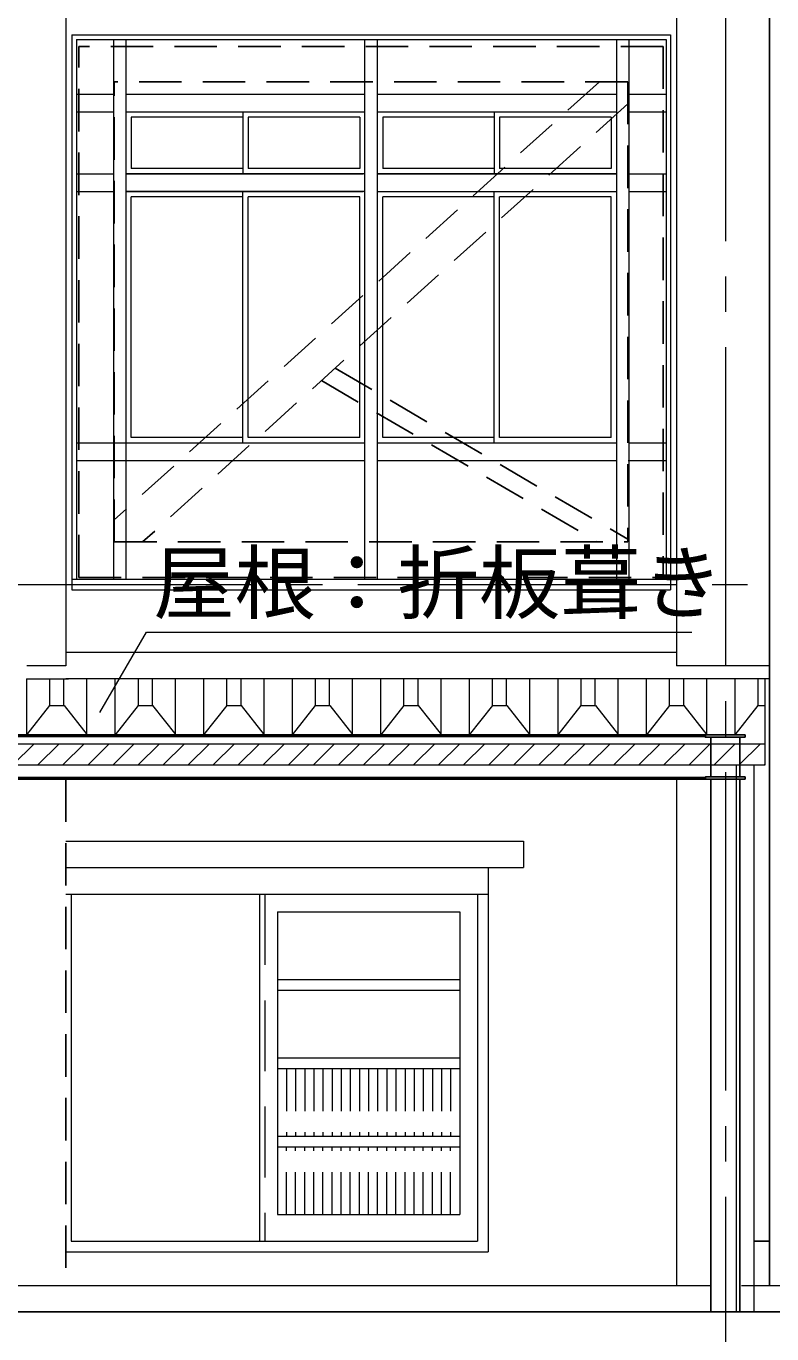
# Model space of a CAD drawing. Units: millimetres at full size, sheet at 1:200; details may follow other scales. Extents: x -55340 to 55340, y -38040 to 38040.
# Drawn here: x 20731 to 24942, y -14095 to -6706 of the extents above; entities that cross this region are included whole.
import ezdxf
from ezdxf.enums import TextEntityAlignment as Align

# ---------------------------------------------------------------- set-up
doc = ezdxf.new("R2010")
doc.units = ezdxf.units.MM
doc.header["$LTSCALE"] = 200
for name, pattern in [('CHAIN1', [8, 5, -1, 1, -1]), ('CHAIN2', [12, 9, -1, 1, -1]), ('DASHED1', [1.8, 1.2, -0.6]), ('DASHED2', [3, 2, -1])]:
    doc.linetypes.add(name, pattern=pattern)
for name, color, linetype, lineweight in [('0-1_通り芯', 3, 'Continuous', 18), ('0-2_躯体', 3, 'Continuous', 18), ('0-4_仕上', 7, 'Continuous', 18), ('0-5_建具(ｻｯｼ)', 4, 'Continuous', 9), ('0-A_寸法', 6, 'Continuous', 9), ('1-0_補助線', 2, 'DASHED1', 25), ('1-3_外壁', 2, 'Continuous', 25), ('1-4_仕上', 7, 'Continuous', 18), ('1-5_建具(ｻｯｼ)', 4, 'Continuous', 9)]:
    doc.layers.add(name, color=color, linetype=linetype, lineweight=lineweight)
doc.styles.add('ＭＳ ゴシック', font='')
doc.styles.get('ＭＳ ゴシック').set_extended_font_data('MS Gothic')

msp = doc.modelspace()

# ---------------------------------------------------------------- linework, layer by layer
at = {"layer": '0-1_通り芯', "color": 4, "linetype": 'CHAIN2', "lineweight": 9}
for p, q in [((24679.8, -1320.6), (24679.8, -13970.6)), ((24679.8, -13970.6), (24679.8, -14851.1))]:
    msp.add_line(p, q, dxfattribs=at)
at = {"layer": '0-2_躯体'}
for p, q in [((20954.8, -2670.6), (20954.8, -10319.6)), ((24404.8, -2670.6), (24404.8, -10319.6)), ((24404.8, -10961.1), (24404.8, -13820.6)), ((17210.9, -13820.6), (24596.3, -13820.6)), ((24771.5, -13820.6), (40954.8, -13820.6))]:
    msp.add_line(p, q, dxfattribs=at)
at = {"layer": '0-2_躯体', "color": 6, "lineweight": 25}
msp.add_line((24842.3, -13570.6), (24928.5, -13570.6), dxfattribs=at)
at = {"layer": '0-4_仕上'}
for p, q in [((20989.8, -6755.6), (24369.8, -6755.6)), ((20989.8, -6755.6), (20989.8, -9890.6)), ((21014.8, -6780.6), (24344.8, -6780.6)), ((21014.8, -6780.6), (21014.8, -9830.6)), ((22644.8, -9830.6), (22644.8, -6780.6)), ((22714.8, -9830.6), (22714.8, -6780.6)), ((24064.8, -6780.6), (24064.8, -9830.6)), ((24134.8, -6780.6), (24134.8, -9830.6)), ((24344.8, -6780.6), (24344.8, -7065.4)), ((24369.8, -6755.6), (24369.8, -9890.6)), ((22714.8, -9128.8), (22714.8, -7013.8)), ((21014.8, -7090.6), (21224.8, -7090.6)), ((21294.8, -7090.6), (22644.8, -7090.6)), ((22714.8, -7090.6), (24064.8, -7090.6)), ((24134.8, -7090.6), (24344.8, -7090.6)), ((24344.8, -7065.4), (24344.8, -9830.6)), ((21014.8, -7190.6), (21224.8, -7190.6)), ((21294.8, -7190.6), (22644.8, -7190.6)), ((22714.8, -7190.6), (24064.8, -7190.6)), ((24134.8, -7190.6), (24344.8, -7190.6)), ((21014.8, -7540.6), (21224.8, -7540.6)), ((21294.8, -7540.6), (22634.4, -7540.6)), ((22644.8, -7540.6), (21294.8, -7540.6)), ((22714.6, -7540.6), (24064.6, -7540.6)), ((24064.8, -7540.6), (22714.8, -7540.6)), ((24138.3, -7540.6), (24344.8, -7540.6)), ((21014.8, -7640.6), (21224.8, -7640.6)), ((21294.8, -7640.6), (22634.4, -7640.6)), ((22644.8, -7640.6), (21294.8, -7640.6)), ((22715.6, -7640.6), (24062.6, -7640.6)), ((24132.4, -7640.6), (24344.8, -7640.6)), ((21014.8, -9060.6), (22644.8, -9060.6)), ((22714.8, -9060.6), (24064.8, -9060.6)), ((24135.3, -9060.6), (24344.8, -9060.6)), ((21014.8, -9160.6), (22644.8, -9160.6)), ((22714.8, -9160.6), (24064.8, -9160.6)), ((24131.7, -9160.6), (24344.8, -9160.6)), ((20989.8, -9890.6), (24369.8, -9890.6)), ((24100.7, -9830.6), (24369.3, -9830.6))]:
    msp.add_line(p, q, dxfattribs=at)
for points in [[(21224.8, -6780.6), (21224.8, -7157.3), (21224.8, -9830.6)], [(21294.8, -6780.6), (21294.8, -7572.7), (21294.8, -7573.1), (21294.8, -9830.6)], [(20989.8, -9830.6), (21065.4, -9830.6), (24100.7, -9830.6)]]:
    msp.add_lwpolyline(points, dxfattribs=at)
at = {"layer": '0-5_建具(ｻｯｼ)'}
for p, q in [((21954.8, -7190.6), (21954.8, -7500.2)), ((21954.8, -7220.6), (21954.8, -7510.6)), ((21984.8, -7220.6), (21984.8, -7510.6)), ((22614.8, -7220.6), (22614.8, -7510.6)), ((23374.8, -7190.6), (23374.8, -7500.2)), ((24034.8, -7220.6), (23404.8, -7220.6)), ((23404.8, -7220.6), (23404.8, -7510.6)), ((21954.8, -7510.6), (21324.8, -7510.6)), ((21954.8, -7500.2), (21954.8, -7540.6)), ((22614.8, -7510.6), (21984.8, -7510.6)), ((23374.8, -7510.6), (22744.8, -7510.6)), ((23374.8, -7500.2), (23374.8, -7540.6)), ((21954.8, -7670.6), (21324.8, -7670.6)), ((21324.8, -9030.6), (21324.8, -7670.6)), ((21954.8, -8953.6), (21954.8, -7640.6)), ((21954.8, -9060.6), (21954.8, -7670.6)), ((22614.8, -7670.6), (21984.8, -7670.6)), ((21984.8, -9030.6), (21984.8, -7670.6)), ((21984.8, -8953.6), (21984.8, -7681.1)), ((22614.8, -9030.6), (22614.8, -7670.6)), ((23374.8, -7670.6), (22744.8, -7670.6)), ((22744.8, -9030.6), (22744.8, -7670.6)), ((23374.8, -9060.6), (23374.8, -7640.6)), ((24034.8, -7670.6), (23404.8, -7670.6)), ((23404.8, -9030.6), (23404.8, -7670.6)), ((24034.8, -9030.6), (24034.8, -7670.6)), ((21954.8, -9030.6), (21324.8, -9030.6)), ((23374.8, -9030.6), (22744.8, -9030.6)), ((20954.8, -11310.6), (23539.8, -11310.6)), ((23539.8, -11310.6), (23539.8, -11460.6)), ((20954.8, -11460.6), (23539.8, -11460.6)), ((23339.8, -11460.6), (23339.8, -13630.6)), ((20954.8, -11610.6), (23248.6, -11610.6)), ((20984.8, -11610.6), (20984.8, -13570.6)), ((22049.8, -11610.6), (22049.8, -13570.6)), ((23248.6, -11610.6), (23251.8, -11610.6)), ((23251.8, -11610.6), (23339.8, -11610.6)), ((23279.8, -11610.6), (23279.8, -13570.6)), ((22149.8, -11710.6), (23179.8, -11710.6)), ((22149.8, -11710.6), (22149.8, -13420.6)), ((23179.8, -11710.6), (23179.8, -13420.6)), ((22149.8, -12093.1), (23179.8, -12093.1)), ((22149.8, -12153.1), (23179.8, -12153.1)), ((22149.8, -12535.6), (23179.8, -12535.6)), ((22149.8, -12595.6), (23179.8, -12595.6)), ((22149.8, -12978.1), (23179.8, -12978.1)), ((22149.8, -13038.1), (23179.8, -13038.1)), ((22149.8, -13420.6), (23179.8, -13420.6)), ((20984.8, -13570.6), (21997.2, -13570.6)), ((21997.2, -13570.6), (23279.8, -13570.6)), ((20954.8, -13630.6), (23339.8, -13630.6))]:
    msp.add_line(p, q, dxfattribs=at)
at = {"layer": '0-5_建具(ｻｯｼ)', "linetype": 'DASHED2'}
msp.add_line((22079.8, -11610.6), (22079.8, -13570.6), dxfattribs=at)
at = {"layer": '0-5_建具(ｻｯｼ)', "linetype": 'DASHED1'}
for p, q in [((22201.3, -12595.6), (22201.3, -12978.1)), ((22252.8, -12595.6), (22252.8, -12978.1)), ((22304.3, -12595.6), (22304.3, -12978.1)), ((22355.8, -12595.6), (22355.8, -12978.1)), ((22407.3, -12595.6), (22407.3, -12978.1)), ((22458.8, -12595.6), (22458.8, -12978.1)), ((22510.3, -12595.6), (22510.3, -12978.1)), ((22561.8, -12595.6), (22561.8, -12978.1)), ((22613.3, -12595.6), (22613.3, -12978.1)), ((22664.8, -12595.6), (22664.8, -12978.1)), ((22716.3, -12595.6), (22716.3, -12978.1)), ((22767.8, -12595.6), (22767.8, -12978.1)), ((22819.3, -12595.6), (22819.3, -12978.1)), ((22870.8, -12595.6), (22870.8, -12978.1)), ((22922.3, -12595.6), (22922.3, -12978.1)), ((22973.8, -12595.6), (22973.8, -12978.1)), ((23025.3, -12595.6), (23025.3, -12978.1)), ((23076.8, -12595.6), (23076.8, -12978.1)), ((23128.3, -12595.6), (23128.3, -12978.1)), ((22201.3, -13420.6), (22201.3, -13038.1)), ((22252.8, -13420.6), (22252.8, -13038.1)), ((22304.3, -13420.6), (22304.3, -13038.1)), ((22355.8, -13420.6), (22355.8, -13038.1)), ((22407.3, -13420.6), (22407.3, -13038.1)), ((22458.8, -13420.6), (22458.8, -13038.1)), ((22510.3, -13420.6), (22510.3, -13038.1)), ((22561.8, -13420.6), (22561.8, -13038.1)), ((22613.3, -13420.6), (22613.3, -13038.1)), ((22664.8, -13420.6), (22664.8, -13038.1)), ((22716.3, -13420.6), (22716.3, -13038.1)), ((22767.8, -13420.6), (22767.8, -13038.1)), ((22819.3, -13420.6), (22819.3, -13038.1)), ((22870.8, -13420.6), (22870.8, -13038.1)), ((22922.3, -13420.6), (22922.3, -13038.1)), ((22973.8, -13420.6), (22973.8, -13038.1)), ((23025.3, -13420.6), (23025.3, -13038.1)), ((23076.8, -13420.6), (23076.8, -13038.1)), ((23128.3, -13420.6), (23128.3, -13038.1))]:
    msp.add_line(p, q, dxfattribs=at)
at = {"layer": '0-5_建具(ｻｯｼ)', "color": 2, "lineweight": 25}
msp.add_line((-50905.4, -13970.6), (50915.1, -13970.6), dxfattribs=at)
at = {"layer": '0-5_建具(ｻｯｼ)'}
for points in [[(21954.8, -7220.6), (21324.8, -7220.6), (21324.8, -7510.6)], [(22614.8, -7220.6), (21984.8, -7220.6), (21984.8, -7510.6)], [(23374.8, -7220.6), (22744.8, -7220.6), (22744.8, -7510.6)], [(24034.8, -7220.6), (24034.8, -7510.6), (23404.8, -7510.6)], [(22614.8, -9030.6), (21984.8, -9030.6), (21984.8, -8953.6)], [(24034.8, -9030.6), (23404.8, -9030.6), (23404.8, -8953.6)]]:
    msp.add_lwpolyline(points, dxfattribs=at)
at = {"layer": '0-A_寸法', "color": 4, "linetype": 'CHAIN2'}
msp.add_line((-8595.2, -9860.6), (28223.8, -9860.6), dxfattribs=at)
at = {"layer": '1-0_補助線'}
for p, q in [((24328.8, -6820.6), (21028.7, -6820.6)), ((21028.7, -9820.6), (21028.7, -6820.6)), ((24328.8, -6820.6), (24328.8, -9820.6)), ((23968.8, -7020.6), (21228.7, -9495.5)), ((24128.8, -7020.6), (21228.7, -7020.6)), ((21228.7, -9620.6), (21228.7, -7020.6)), ((24128.8, -7020.6), (24128.8, -9620.6)), ((24128.8, -7145.7), (21388.7, -9620.6)), ((22476.1, -8638.4), (24128.8, -9604.3)), ((22398.3, -8708.7), (23958.6, -9620.6)), ((21228.7, -9620.6), (24128.8, -9620.6)), ((21028.7, -9820.6), (24328.8, -9820.6))]:
    msp.add_line(p, q, dxfattribs=at)
at = {"layer": '1-3_外壁'}
for p, q in [((17017.2, -10710.6), (24792.4, -10710.6)), ((24792.4, -10723.6), (24792.4, -10710.6)), ((17242.4, -10719.6), (24567.2, -10719.6)), ((24597.2, -10947.6), (24597.2, -10723.6)), ((24597.2, -10942.6), (24597.2, -10723.6)), ((24762.4, -10947.6), (24762.4, -10723.6)), ((17017.2, -10960.6), (24792.4, -10960.6)), ((17242.4, -10951.6), (24567.2, -10951.6)), ((24597.2, -10947.5), (24597.2, -10942.6)), ((24597.2, -13970.6), (24597.2, -10960.5)), ((24762.4, -13970.6), (24762.4, -10960.7)), ((24792.4, -10947.6), (24792.4, -10960.6))]:
    msp.add_line(p, q, dxfattribs=at)
at = {"layer": '1-3_外壁', "linetype": 'DASHED1'}
msp.add_line((20954.8, -10961.8), (20954.8, -13820.6), dxfattribs=at)
at = {"layer": '1-3_外壁'}
for points in [[(24792.4, -10723.6), (24567.2, -10723.6), (24567.2, -10710.6)], [(24792.4, -10947.6), (24567.2, -10947.6), (24567.2, -10960.6)]]:
    msp.add_lwpolyline(points, dxfattribs=at)
at = {"layer": '1-4_仕上'}
for p, q in [((24404.8, -10244.6), (20954.8, -10244.6)), ((20954.8, -10319.6), (20735, -10319.6)), ((24929.8, -10319.6), (24404.8, -10319.6)), ((20732.9, -10394.6), (20970.9, -10394.6)), ((24929.8, -10394.6), (20954.8, -10394.6)), ((20863.9, -10544.6), (20733.7, -10710.9)), ((20863.9, -10544.6), (20904.8, -10544.6)), ((20904.8, -10544.6), (20945.6, -10544.6)), ((20945.6, -10544.6), (21075.9, -10710.9)), ((21363.9, -10544.6), (21233.7, -10710.9)), ((21363.9, -10544.6), (21404.8, -10544.6)), ((21404.8, -10544.6), (21445.6, -10544.6)), ((21445.6, -10544.6), (21575.9, -10710.9)), ((21863.9, -10544.6), (21733.7, -10710.9)), ((21863.9, -10544.6), (21904.8, -10544.6)), ((21904.8, -10544.6), (21945.6, -10544.6)), ((21945.6, -10544.6), (22075.9, -10710.9)), ((22363.9, -10544.6), (22233.7, -10710.9)), ((22363.9, -10544.6), (22404.8, -10544.6)), ((22404.8, -10544.6), (22445.6, -10544.6)), ((22445.6, -10544.6), (22575.9, -10710.9)), ((22863.9, -10544.6), (22733.7, -10710.9)), ((22863.9, -10544.6), (22904.8, -10544.6)), ((22904.8, -10544.6), (22945.6, -10544.6)), ((22945.6, -10544.6), (23075.9, -10710.9)), ((23363.9, -10544.6), (23233.7, -10710.9)), ((23363.9, -10544.6), (23404.8, -10544.6)), ((23404.8, -10544.6), (23445.6, -10544.6)), ((23445.6, -10544.6), (23575.9, -10710.9)), ((23863.9, -10544.6), (23733.7, -10710.9)), ((23863.9, -10544.6), (23904.8, -10544.6)), ((23904.8, -10544.6), (23945.6, -10544.6)), ((23945.6, -10544.6), (24075.9, -10710.9)), ((24363.9, -10544.6), (24233.7, -10710.9)), ((24363.9, -10544.6), (24404.8, -10544.6)), ((24404.8, -10544.6), (24445.6, -10544.6)), ((24445.6, -10544.6), (24575.9, -10710.9)), ((24863.9, -10544.6), (24733.7, -10710.9)), ((24863.9, -10544.6), (24904.8, -10544.6)), ((17369.8, -10760.6), (24906.5, -10760.6)), ((17369.8, -10880.6), (24904.8, -10880.6)), ((24742.3, -13970.6), (24742.3, -10880.6)), ((24842.3, -13970.6), (24842.3, -10880.6))]:
    msp.add_line(p, q, dxfattribs=at)
at = {"layer": '1-5_建具(ｻｯｼ)', "color": 2, "lineweight": 25}
msp.add_line((24929.8, -13820.6), (24929.8, -5064.6), dxfattribs=at)
at = {"layer": '1-5_建具(ｻｯｼ)'}
for p, q in [((21148, -10584.6), (21410, -10130.8)), ((21410, -10130.8), (24490.7, -10130.8)), ((20734.8, -10710.6), (20734.8, -10394.6)), ((20864.8, -10544.6), (20864.8, -10394.6)), ((20944.8, -10544.6), (20944.8, -10394.6)), ((21074.8, -10710.6), (21074.8, -10394.6)), ((21234.8, -10710.6), (21234.8, -10394.6)), ((21364.8, -10544.6), (21364.8, -10394.6)), ((21444.8, -10544.6), (21444.8, -10394.6)), ((21574.8, -10710.6), (21574.8, -10394.6)), ((21734.8, -10710.6), (21734.8, -10394.6)), ((21864.8, -10544.6), (21864.8, -10394.6)), ((21944.8, -10544.6), (21944.8, -10394.6)), ((22074.8, -10710.6), (22074.8, -10394.6)), ((22234.8, -10710.6), (22234.8, -10394.6)), ((22364.8, -10544.6), (22364.8, -10394.6)), ((22444.8, -10544.6), (22444.8, -10394.6)), ((22574.8, -10710.6), (22574.8, -10394.6)), ((22734.8, -10710.6), (22734.8, -10394.6)), ((22864.8, -10544.6), (22864.8, -10394.6)), ((22944.8, -10544.6), (22944.8, -10394.6)), ((23074.8, -10710.6), (23074.8, -10394.6)), ((23234.8, -10710.6), (23234.8, -10394.6)), ((23364.8, -10544.6), (23364.8, -10394.6)), ((23444.8, -10544.6), (23444.8, -10394.6)), ((23574.8, -10710.6), (23574.8, -10394.6)), ((23734.8, -10710.6), (23734.8, -10394.6)), ((23864.8, -10544.6), (23864.8, -10394.6)), ((23944.8, -10544.6), (23944.8, -10394.6)), ((24074.8, -10710.6), (24074.8, -10394.6)), ((24234.8, -10710.6), (24234.8, -10394.6)), ((24364.8, -10544.6), (24364.8, -10394.6)), ((24444.8, -10544.6), (24444.8, -10394.6)), ((24574.8, -10710.6), (24574.8, -10394.6)), ((24734.8, -10710.6), (24734.8, -10394.6)), ((24864.8, -10544.6), (24864.8, -10394.6)), ((24904.8, -10544.6), (24904.8, -10394.6))]:
    msp.add_line(p, q, dxfattribs=at)
at = {"layer": '1-5_建具(ｻｯｼ)', "color": 7, "lineweight": 18}
msp.add_line((24904.8, -10880.6), (24904.8, -10544.6), dxfattribs=at)
at = {"layer": '1-5_建具(ｻｯｼ)', "linetype": 'CHAIN1'}
for p, q in [((20656.3, -10880.6), (20776.3, -10760.6)), ((20797.8, -10880.6), (20917.8, -10760.6)), ((20939.2, -10880.6), (21059.2, -10760.6)), ((21080.6, -10880.6), (21200.6, -10760.6)), ((21222, -10880.6), (21342, -10760.6)), ((21363.4, -10880.6), (21483.4, -10760.6)), ((21504.9, -10880.6), (21624.9, -10760.6)), ((21646.3, -10880.6), (21766.3, -10760.6)), ((21787.7, -10880.6), (21907.7, -10760.6)), ((21929.1, -10880.6), (22049.1, -10760.6)), ((22070.6, -10880.6), (22190.6, -10760.6)), ((22212, -10880.6), (22332, -10760.6)), ((22353.4, -10880.6), (22473.4, -10760.6)), ((22494.8, -10880.6), (22614.8, -10760.6)), ((22636.2, -10880.6), (22756.2, -10760.6)), ((22777.7, -10880.6), (22897.7, -10760.6)), ((22919.1, -10880.6), (23039.1, -10760.6)), ((23060.5, -10880.6), (23180.5, -10760.6)), ((23201.9, -10880.6), (23321.9, -10760.6)), ((23343.3, -10880.6), (23463.3, -10760.6)), ((23484.8, -10880.6), (23604.8, -10760.6)), ((23626.2, -10880.6), (23746.2, -10760.6)), ((23767.6, -10880.6), (23887.6, -10760.6)), ((23909, -10880.6), (24029, -10760.6)), ((24050.5, -10880.6), (24170.5, -10760.6)), ((24191.9, -10880.6), (24311.9, -10760.6)), ((24333.3, -10880.6), (24453.3, -10760.6)), ((24474.7, -10880.6), (24594.7, -10760.6)), ((24616.1, -10880.6), (24736.1, -10760.6)), ((24757.6, -10880.6), (24877.6, -10760.6)), ((24899, -10880.6), (24904.8, -10874.8))]:
    msp.add_line(p, q, dxfattribs=at)

# ---------------------------------------------------------------- texts
at = {"layer": '1-5_建具(ｻｯｼ)', "color": 2, "style": 'ＭＳ ゴシック'}
msp.add_text('屋根：折板葺き', height=337.2, dxfattribs=at).set_placement((21448.7, -10120.8), align=Align.BOTTOM_LEFT)

doc.saveas('drawing.dxf')
